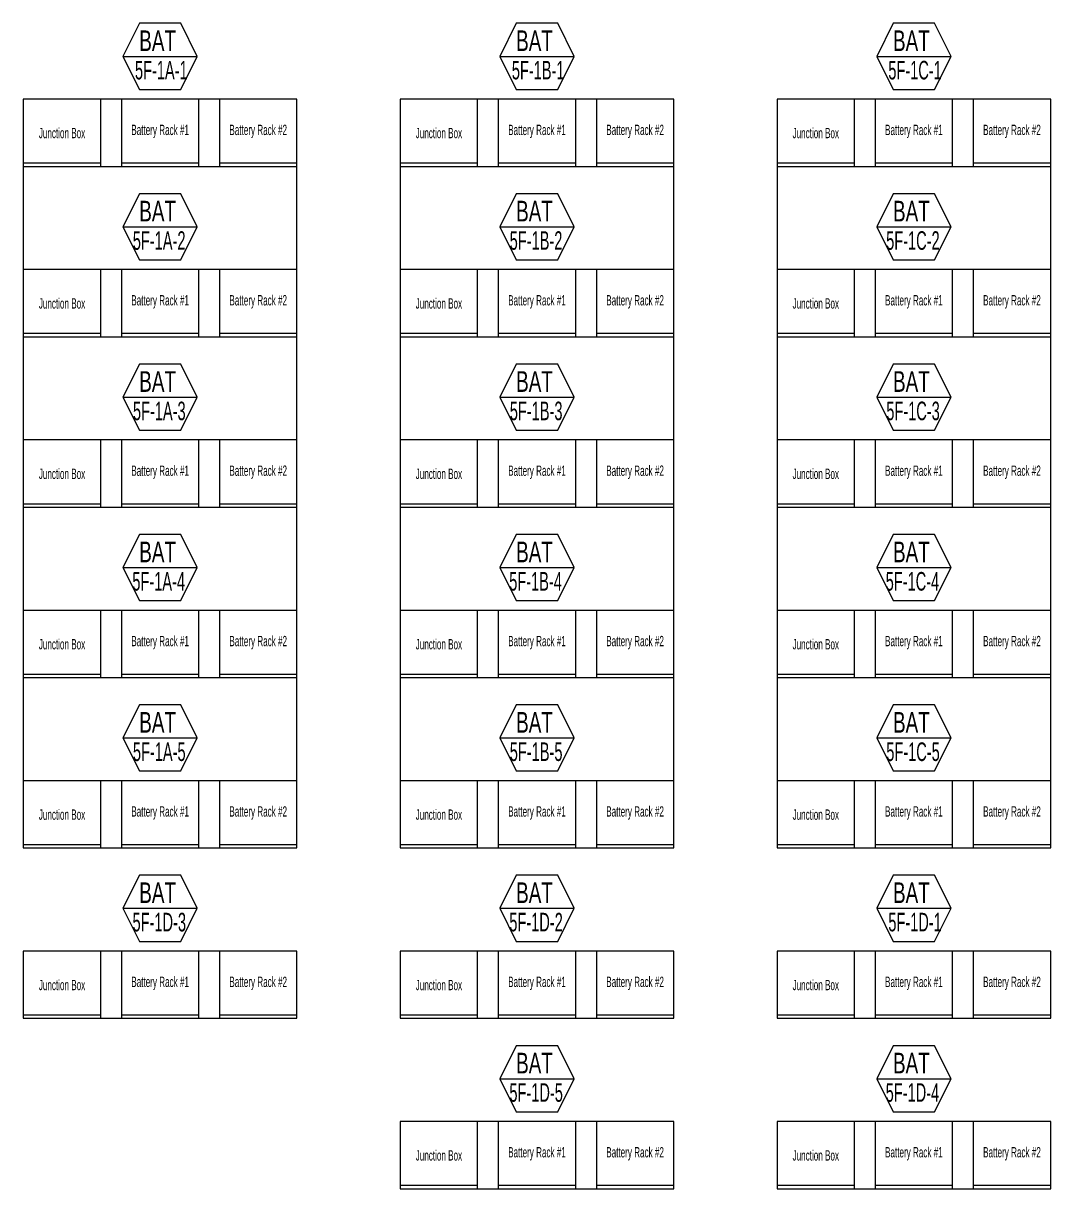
# Model space of a CAD drawing. Header units: millimetres. Extents: x 89978 to 501025, y -351975 to 837171.
# Drawn here: x 154604 to 164554, y 468855 to 480140 of the extents above; entities that cross this region are included whole.
import ezdxf
from ezdxf.enums import TextEntityAlignment as Align

# ---------------------------------------------------------------- set-up
doc = ezdxf.new("R2010")
doc.units = ezdxf.units.MM
doc.header["$LTSCALE"] = 150
doc.layers.add('------00 Switch Gear', color=3, linetype='Continuous')
doc.layers.add('------00 Switch Gear_Number', color=1, linetype='Continuous')
doc.styles.add('ELEC', font='')
doc.styles.get('ELEC').set_extended_font_data('Dotum')

# ---------------------------------------------------------------- blocks, each defined once
blk = doc.blocks.new('A$C2e8f9a8b')
at = {"color": 0}
blk.add_line((30, 750), (30, 0), dxfattribs=at)
blk.add_lwpolyline([(650, 0), (0, 0), (0, 750), (650, 750)], close=True, dxfattribs=at)

msp = doc.modelspace()

# ---------------------------------------------------------------- linework, layer by layer
at = {"layer": '------00 Switch Gear', "elevation": 0}
for points in [[(157253.6, 472155), (157253.6, 479405), (154603.6, 479405), (154603.6, 472155), (157253.6, 472155)], [(160903.6, 472155), (160903.6, 479405), (158253.6, 479405), (158253.6, 472155), (160903.6, 472155)], [(164553.6, 472155), (164553.6, 479405), (161903.6, 479405), (161903.6, 472155), (164553.6, 472155)]]:
    msp.add_lwpolyline(points, dxfattribs=at)
for points in [[(154603.6, 479405), (154603.6, 478755), (157253.6, 478755), (157253.6, 479405)], [(158253.6, 479405), (158253.6, 478755), (160903.6, 478755), (160903.6, 479405)], [(161903.6, 479405), (161903.6, 478755), (164553.6, 478755), (164553.6, 479405)], [(154603.6, 477755), (154603.6, 477105), (157253.6, 477105), (157253.6, 477755)], [(158253.6, 477755), (158253.6, 477105), (160903.6, 477105), (160903.6, 477755)], [(161903.6, 477755), (161903.6, 477105), (164553.6, 477105), (164553.6, 477755)], [(154603.6, 476105), (154603.6, 475455), (157253.6, 475455), (157253.6, 476105)], [(158253.6, 476105), (158253.6, 475455), (160903.6, 475455), (160903.6, 476105)], [(161903.6, 476105), (161903.6, 475455), (164553.6, 475455), (164553.6, 476105)], [(154603.6, 474455), (154603.6, 473805), (157253.6, 473805), (157253.6, 474455)], [(158253.6, 474455), (158253.6, 473805), (160903.6, 473805), (160903.6, 474455)], [(161903.6, 474455), (161903.6, 473805), (164553.6, 473805), (164553.6, 474455)], [(154603.6, 472805), (154603.6, 472155), (157253.6, 472155), (157253.6, 472805)], [(158253.6, 472805), (158253.6, 472155), (160903.6, 472155), (160903.6, 472805)], [(161903.6, 472805), (161903.6, 472155), (164553.6, 472155), (164553.6, 472805)], [(154603.6, 471155), (154603.6, 470505), (157253.6, 470505), (157253.6, 471155)], [(158253.6, 471155), (158253.6, 470505), (160903.6, 470505), (160903.6, 471155)], [(161903.6, 471155), (161903.6, 470505), (164553.6, 470505), (164553.6, 471155)], [(158253.6, 469505), (158253.6, 468855), (160903.6, 468855), (160903.6, 469505)], [(161903.6, 469505), (161903.6, 468855), (164553.6, 468855), (164553.6, 469505)]]:
    msp.add_lwpolyline(points, close=True, dxfattribs=at)
at = {"layer": '------00 Switch Gear_Number', "elevation": 0}
for points in [[(155568.6, 479820), (156288.6, 479820), (156128.9, 480140), (155728.2, 480140), (155568.6, 479820), (155728.2, 479500), (156128.9, 479500), (156288.6, 479820)], [(159218.6, 479820), (159938.6, 479820), (159778.9, 480140), (159378.2, 480140), (159218.6, 479820), (159378.2, 479500), (159778.9, 479500), (159938.6, 479820)], [(162868.6, 479820), (163588.6, 479820), (163428.9, 480140), (163028.2, 480140), (162868.6, 479820), (163028.2, 479500), (163428.9, 479500), (163588.6, 479820)], [(155568.6, 478170), (156288.6, 478170), (156128.9, 478490), (155728.2, 478490), (155568.6, 478170), (155728.2, 477850), (156128.9, 477850), (156288.6, 478170)], [(159218.6, 478170), (159938.6, 478170), (159778.9, 478490), (159378.2, 478490), (159218.6, 478170), (159378.2, 477850), (159778.9, 477850), (159938.6, 478170)], [(162868.6, 478170), (163588.6, 478170), (163428.9, 478490), (163028.2, 478490), (162868.6, 478170), (163028.2, 477850), (163428.9, 477850), (163588.6, 478170)], [(155568.6, 476520), (156288.6, 476520), (156128.9, 476840), (155728.2, 476840), (155568.6, 476520), (155728.2, 476200), (156128.9, 476200), (156288.6, 476520)], [(159218.6, 476520), (159938.6, 476520), (159778.9, 476840), (159378.2, 476840), (159218.6, 476520), (159378.2, 476200), (159778.9, 476200), (159938.6, 476520)], [(162868.6, 476520), (163588.6, 476520), (163428.9, 476840), (163028.2, 476840), (162868.6, 476520), (163028.2, 476200), (163428.9, 476200), (163588.6, 476520)], [(155568.6, 474870), (156288.6, 474870), (156128.9, 475190), (155728.2, 475190), (155568.6, 474870), (155728.2, 474550), (156128.9, 474550), (156288.6, 474870)], [(159218.6, 474870), (159938.6, 474870), (159778.9, 475190), (159378.2, 475190), (159218.6, 474870), (159378.2, 474550), (159778.9, 474550), (159938.6, 474870)], [(162868.6, 474870), (163588.6, 474870), (163428.9, 475190), (163028.2, 475190), (162868.6, 474870), (163028.2, 474550), (163428.9, 474550), (163588.6, 474870)], [(155568.6, 473220), (156288.6, 473220), (156128.9, 473540), (155728.2, 473540), (155568.6, 473220), (155728.2, 472900), (156128.9, 472900), (156288.6, 473220)], [(159218.6, 473220), (159938.6, 473220), (159778.9, 473540), (159378.2, 473540), (159218.6, 473220), (159378.2, 472900), (159778.9, 472900), (159938.6, 473220)], [(162868.6, 473220), (163588.6, 473220), (163428.9, 473540), (163028.2, 473540), (162868.6, 473220), (163028.2, 472900), (163428.9, 472900), (163588.6, 473220)], [(155568.6, 471570), (156288.6, 471570), (156128.9, 471890), (155728.2, 471890), (155568.6, 471570), (155728.2, 471250), (156128.9, 471250), (156288.6, 471570)], [(159218.6, 471570), (159938.6, 471570), (159778.9, 471890), (159378.2, 471890), (159218.6, 471570), (159378.2, 471250), (159778.9, 471250), (159938.6, 471570)], [(162868.6, 471570), (163588.6, 471570), (163428.9, 471890), (163028.2, 471890), (162868.6, 471570), (163028.2, 471250), (163428.9, 471250), (163588.6, 471570)], [(159218.6, 469920), (159938.6, 469920), (159778.9, 470240), (159378.2, 470240), (159218.6, 469920), (159378.2, 469600), (159778.9, 469600), (159938.6, 469920)], [(162868.6, 469920), (163588.6, 469920), (163428.9, 470240), (163028.2, 470240), (162868.6, 469920), (163028.2, 469600), (163428.9, 469600), (163588.6, 469920)]]:
    msp.add_lwpolyline(points, dxfattribs=at)

# ---------------------------------------------------------------- block references
at = {"layer": '------00 Switch Gear', "xscale": -1, "rotation": 270}
for p in [(154603.6, 478755, 0), (155553.6, 478755, 0), (156503.6, 478755, 0), (158253.6, 478755, 0), (159203.6, 478755, 0), (160153.6, 478755, 0), (161903.6, 478755, 0), (162853.6, 478755, 0), (163803.6, 478755, 0), (154603.6, 477105, 0), (155553.6, 477105, 0), (156503.6, 477105, 0), (158253.6, 477105, 0), (159203.6, 477105, 0), (160153.6, 477105, 0), (161903.6, 477105, 0), (162853.6, 477105, 0), (163803.6, 477105, 0), (154603.6, 475455, 0), (155553.6, 475455, 0), (156503.6, 475455, 0), (158253.6, 475455, 0), (159203.6, 475455, 0), (160153.6, 475455, 0), (161903.6, 475455, 0), (162853.6, 475455, 0), (163803.6, 475455, 0), (154603.6, 473805, 0), (155553.6, 473805, 0), (156503.6, 473805, 0), (158253.6, 473805, 0), (159203.6, 473805, 0), (160153.6, 473805, 0), (161903.6, 473805, 0), (162853.6, 473805, 0), (163803.6, 473805, 0), (154603.6, 472155), (155553.6, 472155), (156503.6, 472155), (158253.6, 472155), (159203.6, 472155), (160153.6, 472155), (161903.6, 472155), (162853.6, 472155), (163803.6, 472155), (154603.6, 470505), (155553.6, 470505), (156503.6, 470505), (158253.6, 470505), (159203.6, 470505), (160153.6, 470505), (161903.6, 470505), (162853.6, 470505), (163803.6, 470505), (158253.6, 468855), (159203.6, 468855), (160153.6, 468855), (161903.6, 468855), (162853.6, 468855), (163803.6, 468855)]:
    msp.add_blockref('A$C2e8f9a8b', p, dxfattribs=at)

# ---------------------------------------------------------------- texts
at = {"layer": '------00 Switch Gear', "style": 'ELEC', "width": 0.6}
for s, p in [('Battery Rack #1', (155928.6, 479108, 0)), ('Battery Rack #2', (156878.6, 479108, 0)), ('Battery Rack #1', (159578.6, 479108, 0)), ('Battery Rack #2', (160528.6, 479108, 0)), ('Battery Rack #1', (163228.6, 479108, 0)), ('Battery Rack #2', (164178.6, 479108, 0)), ('Junction Box', (154978.6, 479077.4, 0)), ('Junction Box', (158628.6, 479077.4, 0)), ('Junction Box', (162278.6, 479077.4, 0)), ('Junction Box', (154978.6, 477427.4, 0)), ('Battery Rack #1', (155928.6, 477458, 0)), ('Battery Rack #2', (156878.6, 477458, 0)), ('Junction Box', (158628.6, 477427.4, 0)), ('Battery Rack #1', (159578.6, 477458, 0)), ('Battery Rack #2', (160528.6, 477458, 0)), ('Junction Box', (162278.6, 477427.4, 0)), ('Battery Rack #1', (163228.6, 477458, 0)), ('Battery Rack #2', (164178.6, 477458, 0)), ('Junction Box', (154978.6, 475777.4, 0)), ('Battery Rack #1', (155928.6, 475808, 0)), ('Battery Rack #2', (156878.6, 475808, 0)), ('Junction Box', (158628.6, 475777.4, 0)), ('Battery Rack #1', (159578.6, 475808, 0)), ('Battery Rack #2', (160528.6, 475808, 0)), ('Junction Box', (162278.6, 475777.4, 0)), ('Battery Rack #1', (163228.6, 475808, 0)), ('Battery Rack #2', (164178.6, 475808, 0)), ('Battery Rack #1', (155928.6, 474158, 0)), ('Battery Rack #2', (156878.6, 474158, 0)), ('Battery Rack #1', (159578.6, 474158, 0)), ('Battery Rack #2', (160528.6, 474158, 0)), ('Battery Rack #1', (163228.6, 474158, 0)), ('Battery Rack #2', (164178.6, 474158, 0)), ('Junction Box', (154978.6, 474127.4, 0)), ('Junction Box', (158628.6, 474127.4, 0)), ('Junction Box', (162278.6, 474127.4, 0)), ('Junction Box', (154978.6, 472477.4)), ('Battery Rack #1', (155928.6, 472508)), ('Battery Rack #2', (156878.6, 472508)), ('Junction Box', (158628.6, 472477.4)), ('Battery Rack #1', (159578.6, 472508)), ('Battery Rack #2', (160528.6, 472508)), ('Junction Box', (162278.6, 472477.4)), ('Battery Rack #1', (163228.6, 472508)), ('Battery Rack #2', (164178.6, 472508)), ('Junction Box', (154978.6, 470827.4)), ('Battery Rack #1', (155928.6, 470858)), ('Battery Rack #2', (156878.6, 470858)), ('Junction Box', (158628.6, 470827.4)), ('Battery Rack #1', (159578.6, 470858)), ('Battery Rack #2', (160528.6, 470858)), ('Junction Box', (162278.6, 470827.4)), ('Battery Rack #1', (163228.6, 470858)), ('Battery Rack #2', (164178.6, 470858)), ('Junction Box', (158628.6, 469177.4)), ('Battery Rack #1', (159578.6, 469208)), ('Battery Rack #2', (160528.6, 469208)), ('Junction Box', (162278.6, 469177.4)), ('Battery Rack #1', (163228.6, 469208)), ('Battery Rack #2', (164178.6, 469208))]:
    msp.add_text(s, height=100, dxfattribs=at).set_placement(p, align=Align.MIDDLE_CENTER)
at = {"layer": '------00 Switch Gear_Number', "color": 0, "style": 'ELEC'}
for s, height, width, p in [('BAT', 200, 0.7, (155904.5, 479971.2, 0)), ('BAT', 200, 0.7, (159554.5, 479971.2, 0)), ('BAT', 200, 0.7, (163204.5, 479971.2, 0)), ('5F-1A-1', 180, 0.6, (155940, 479686.6, 0)), ('5F-1B-1', 180, 0.6, (159590, 479686.6, 0)), ('5F-1C-1', 180, 0.6, (163240, 479686.6, 0)), ('BAT', 200, 0.7, (155904.5, 478321.2, 0)), ('BAT', 200, 0.7, (159554.5, 478321.2, 0)), ('BAT', 200, 0.7, (163204.5, 478321.2, 0)), ('5F-1A-2', 180, 0.6, (155919.2, 478036.6, 0)), ('5F-1B-2', 180, 0.6, (159569.2, 478036.6, 0)), ('5F-1C-2', 180, 0.6, (163219.2, 478036.6, 0)), ('BAT', 200, 0.7, (155904.5, 476671.2, 0)), ('BAT', 200, 0.7, (159554.5, 476671.2, 0)), ('BAT', 200, 0.7, (163204.5, 476671.2, 0)), ('5F-1A-3', 180, 0.6, (155920.5, 476386.6, 0)), ('5F-1B-3', 180, 0.6, (159570.5, 476386.6, 0)), ('5F-1C-3', 180, 0.6, (163220.5, 476386.6, 0)), ('BAT', 200, 0.7, (155904.5, 475021.2, 0)), ('BAT', 200, 0.7, (159554.5, 475021.2, 0)), ('BAT', 200, 0.7, (163204.5, 475021.2, 0)), ('5F-1A-4', 180, 0.6, (155914.6, 474736.6, 0)), ('5F-1B-4', 180, 0.6, (159564.6, 474736.6, 0)), ('5F-1C-4', 180, 0.6, (163214.6, 474736.6, 0)), ('BAT', 200, 0.7, (155904.5, 473371.2)), ('BAT', 200, 0.7, (159554.5, 473371.2)), ('BAT', 200, 0.7, (163204.5, 473371.2)), ('5F-1A-5', 180, 0.6, (155920.2, 473086.6)), ('5F-1B-5', 180, 0.6, (159570.2, 473086.6)), ('5F-1C-5', 180, 0.6, (163220.2, 473086.6)), ('BAT', 200, 0.7, (155904.5, 471721.2)), ('BAT', 200, 0.7, (159554.5, 471721.2)), ('BAT', 200, 0.7, (163204.5, 471721.2)), ('5F-1D-3', 180, 0.6, (155920.5, 471436.6)), ('5F-1D-2', 180, 0.6, (159569.2, 471436.6)), ('5F-1D-1', 180, 0.6, (163240, 471436.6)), ('BAT', 200, 0.7, (159554.5, 470071.2)), ('BAT', 200, 0.7, (163204.5, 470071.2)), ('5F-1D-5', 180, 0.6, (159570.2, 469786.6)), ('5F-1D-4', 180, 0.6, (163214.6, 469786.6))]:
    msp.add_text(s, height=height, dxfattribs=dict(at, width=width)).set_placement(p, align=Align.MIDDLE_CENTER)

doc.saveas('drawing.dxf')
